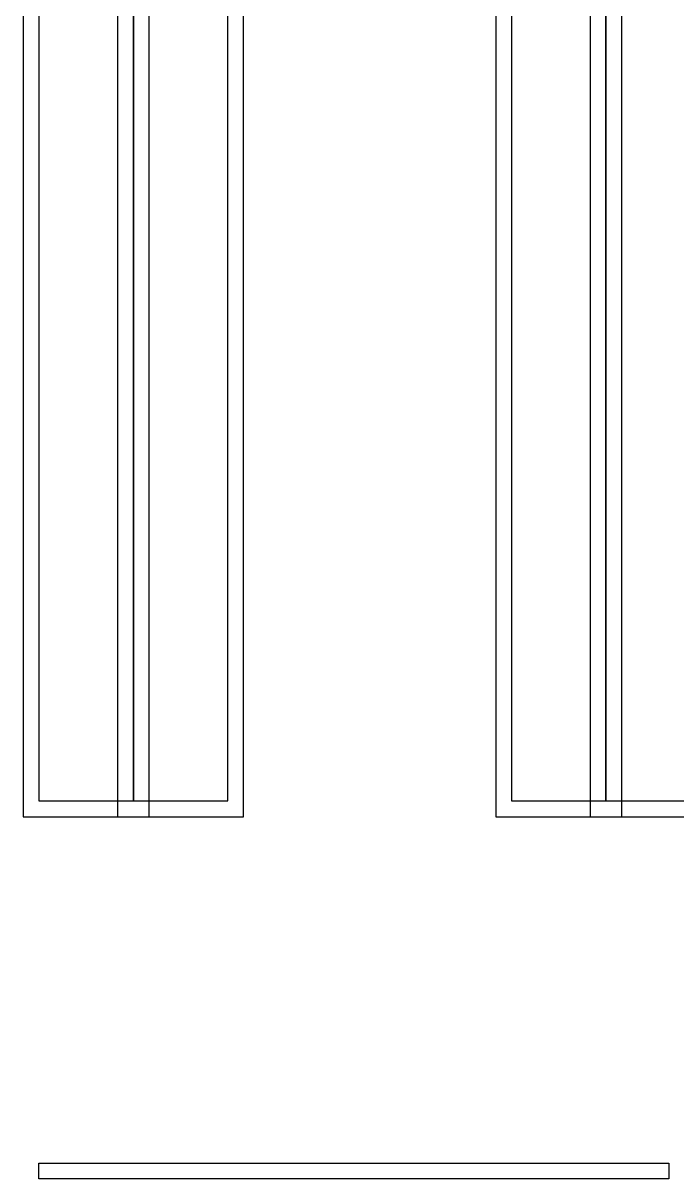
# Model space of a CAD drawing. Extents: x 2217 to 2324, y 363 to 419.
# Drawn here: x 2248.021 to 2250.096, y 402.074 to 405.744 of the extents above; entities that cross this region are included whole.
import ezdxf

# ---------------------------------------------------------------- set-up
doc = ezdxf.new("R2010")
doc.units = 0
doc.header["$LTSCALE"] = 12
doc.header["$MEASUREMENT"] = 0
doc.layers.add('ANAQUELES', color=2, linetype='CONTINUOUS')
doc.layers.add('TABIQUES', color=2, linetype='CONTINUOUS')

msp = doc.modelspace()

# ---------------------------------------------------------------- linework, layer by layer
at = {"layer": 'ANAQUELES', "color": 8}
for points in [[(2248.0214, 406.3241), (2248.0214, 403.2241), (2248.4214, 403.2241), (2248.4214, 406.3241)], [(2248.3214, 406.3241), (2248.3214, 403.2241), (2248.7214, 403.2241), (2248.7214, 406.3241)], [(2249.5214, 406.3241), (2249.5214, 403.2241), (2249.9214, 403.2241), (2249.9214, 406.3241)], [(2249.8214, 406.3241), (2249.8214, 403.2241), (2250.2214, 403.2241), (2250.2214, 406.3241)]]:
    msp.add_lwpolyline(points, close=True, dxfattribs=at)
at = {"layer": 'ANAQUELES'}
for points in [[(2248.0714, 406.2741), (2248.0714, 403.2741), (2248.3714, 403.2741), (2248.3714, 406.2741)], [(2248.3714, 406.2741), (2248.3714, 403.2741), (2248.6714, 403.2741), (2248.6714, 406.2741)], [(2249.5714, 406.2741), (2249.5714, 403.2741), (2249.8714, 403.2741), (2249.8714, 406.2741)], [(2249.8714, 406.2741), (2249.8714, 403.2741), (2250.1714, 403.2741), (2250.1714, 406.2741)]]:
    msp.add_lwpolyline(points, close=True, dxfattribs=at)
at = {"layer": 'TABIQUES'}
msp.add_lwpolyline([(2248.0714, 402.1241), (2250.0714, 402.1241), (2250.0714, 402.0741), (2248.0714, 402.0741)], close=True, dxfattribs=at)

doc.saveas('drawing.dxf')
